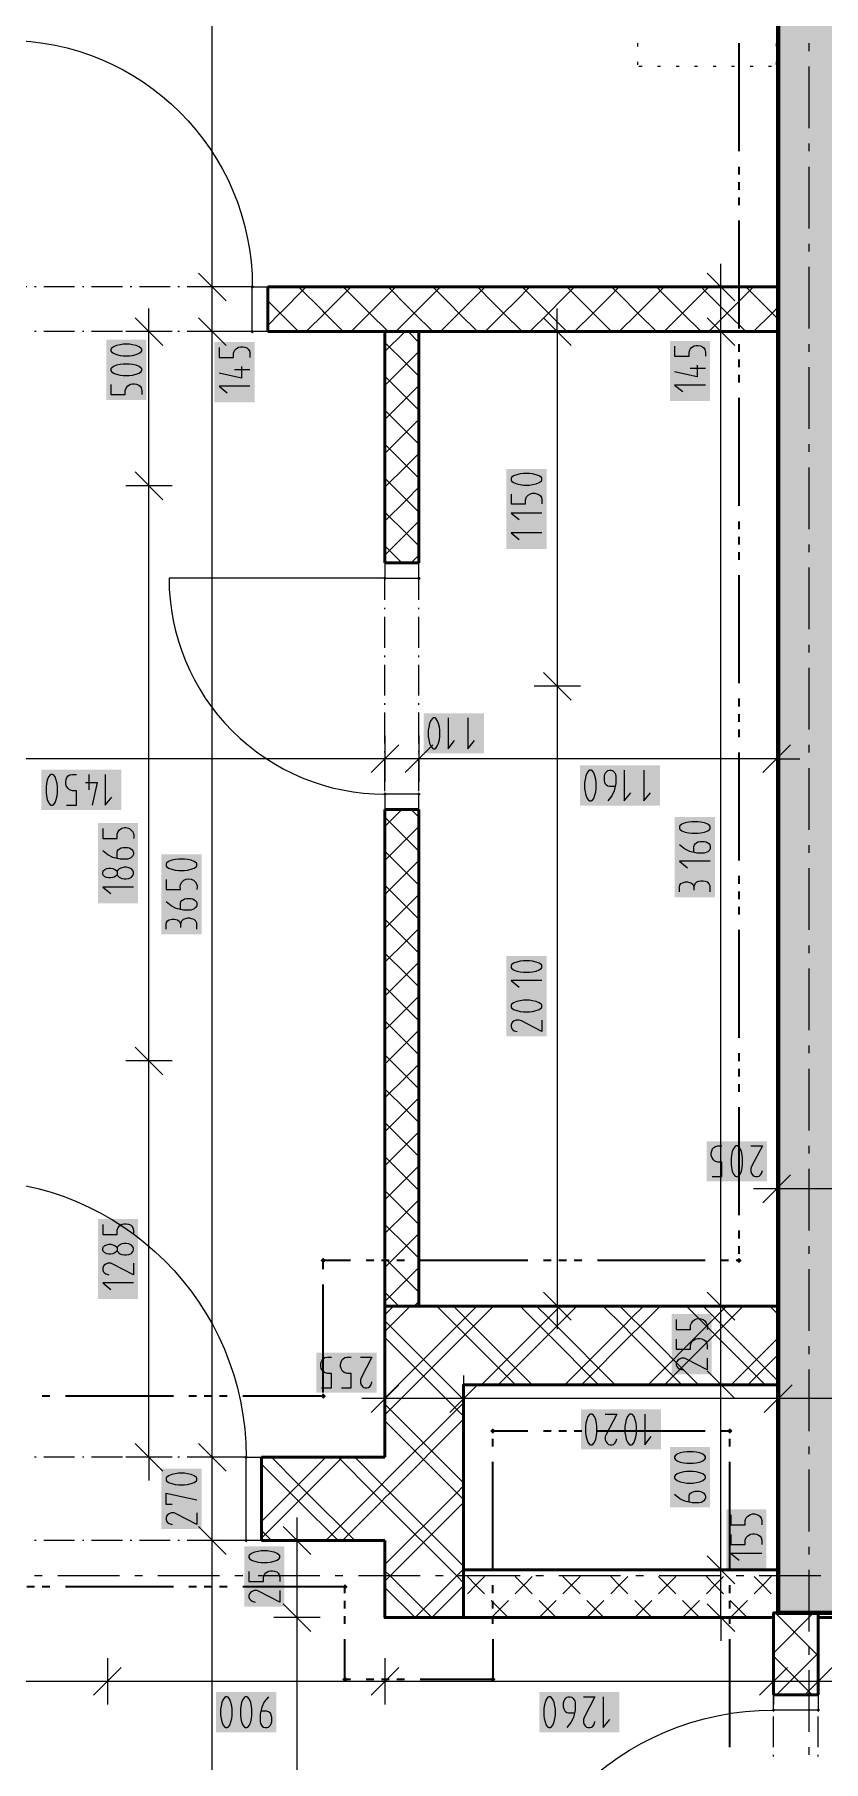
# Model space of a CAD drawing. Header units: millimetres. Extents: x 0 to 594, y 0 to 420.
# Drawn here: x 154.3 to 177.8, y 232 to 283.3 of the extents above; entities that cross this region are included whole.
import ezdxf

# ---------------------------------------------------------------- set-up
doc = ezdxf.new("R2010")
doc.units = ezdxf.units.MM
doc.header["$LTSCALE"] = 8
for name, color, linetype in [('PDF_Dvere', 7, 'Continuous'), ('PDF_Koty delkove', 7, 'Continuous'), ('PDF_Nabytek', 7, 'Continuous'), ('PDF_Osy hlavni', 7, 'Continuous'), ('PDF_Pozarni useky', 7, 'Continuous'), ('PDF_Pricky CP', 7, 'Continuous'), ('PDF_Pricky zdene', 7, 'Continuous'), ('PDF_Steny akusticke', 7, 'Continuous'), ('PDF_Steny obvodove nosne', 7, 'Continuous')]:
    doc.layers.add(name, color=color, linetype=linetype)

msp = doc.modelspace()

# ---------------------------------------------------------------- hatches: boundary and pattern name
at = {"layer": 'PDF_Steny obvodove nosne', "true_color": 0xc0c0c0, "transparency": 33554559}
msp.add_hatch(color=9, dxfattribs=at).paths.add_polyline_path([(176.414, 316.773), (176.414, 236.45), (178.246, 236.45), (178.246, 319), (178.246, 321.269), (176.414, 320.656)])

# ---------------------------------------------------------------- linework, layer by layer
at = {"layer": 'PDF_Dvere', "lineweight": 25}
for points in [[(154.101, 275.833), (153.471, 275.833), (153.471, 283.16, -0.414213), (160.798, 275.833), (160.283, 275.833)], [(164.736, 266.535), (164.736, 267.178), (158.325, 267.178, 0.414214), (164.736, 260.767)], [(152.682, 241.075), (152.372, 241.075), (152.372, 249.318, -0.414213), (160.615, 241.075), (160.283, 241.075)], [(176.276, 225.322), (168.033, 225.322, -0.414213), (176.276, 233.565)]]:
    msp.add_lwpolyline(points, format="xyb", dxfattribs=at)
for points in [[(154.376, 275.833), (154.33, 275.833)], [(155.521, 275.833), (154.605, 275.833)], [(155.796, 275.833), (155.75, 275.833)], [(156.94, 275.833), (156.025, 275.833)], [(157.215, 275.833), (157.169, 275.833)], [(158.36, 275.833), (157.444, 275.833)], [(158.635, 275.833), (158.589, 275.833)], [(159.78, 275.833), (158.864, 275.833)], [(160.054, 275.833), (160.009, 275.833)], [(154.376, 274.505), (154.33, 274.505)], [(155.521, 274.505), (154.605, 274.505)], [(155.796, 274.505), (155.75, 274.505)], [(156.94, 274.505), (156.025, 274.505)], [(157.215, 274.505), (157.169, 274.505)], [(158.36, 274.505), (157.444, 274.505)], [(158.635, 274.505), (158.589, 274.505)], [(159.78, 274.505), (158.864, 274.505)], [(160.054, 274.505), (160.009, 274.505)], [(160.798, 274.505), (160.283, 274.505)], [(165.744, 266.535), (165.744, 267.178)], [(164.736, 266.26), (164.736, 266.306)], [(165.744, 266.26), (165.744, 266.306)], [(164.736, 265.115), (164.736, 266.031)], [(165.744, 265.115), (165.744, 266.031)], [(164.736, 264.84), (164.736, 264.886)], [(165.744, 264.84), (165.744, 264.886)], [(164.736, 263.695), (164.736, 264.611)], [(165.744, 263.695), (165.744, 264.611)], [(164.736, 263.421), (164.736, 263.466)], [(164.736, 262.276), (164.736, 263.192)], [(165.744, 263.421), (165.744, 263.466)], [(165.744, 262.276), (165.744, 263.192)], [(164.736, 262.001), (164.736, 262.047)], [(164.736, 260.856), (164.736, 261.772)], [(165.744, 262.001), (165.744, 262.047)], [(165.744, 260.856), (165.744, 261.772)], [(154.376, 241.075), (154.33, 241.075)], [(155.521, 241.075), (154.605, 241.075)], [(155.796, 241.075), (155.75, 241.075)], [(156.94, 241.075), (156.025, 241.075)], [(157.215, 241.075), (157.169, 241.075)], [(158.36, 241.075), (157.444, 241.075)], [(158.635, 241.075), (158.589, 241.075)], [(159.78, 241.075), (158.864, 241.075)], [(160.054, 241.075), (160.009, 241.075)], [(154.376, 238.603), (154.33, 238.603)], [(155.521, 238.603), (154.605, 238.603)], [(155.796, 238.603), (155.75, 238.603)], [(156.94, 238.603), (156.025, 238.603)], [(157.215, 238.603), (157.169, 238.603)], [(158.36, 238.603), (157.444, 238.603)], [(158.635, 238.603), (158.589, 238.603)], [(159.78, 238.603), (158.864, 238.603)], [(160.054, 238.603), (160.009, 238.603)], [(160.615, 238.603), (160.283, 238.603)], [(176.276, 232.464), (176.276, 233.38)], [(177.604, 232.464), (177.604, 233.38)], [(176.276, 232.189), (176.276, 232.235)], [(177.604, 232.189), (177.604, 232.235)]]:
    msp.add_lwpolyline(points, dxfattribs=at)
for points in [[(161.256, 274.505), (160.798, 274.505), (160.798, 275.833), (161.256, 275.833)], [(165.744, 267.178), (165.744, 267.636), (164.736, 267.636), (164.736, 267.178)], [(165.744, 260.309), (165.744, 260.767), (164.736, 260.767), (164.736, 260.309)], [(161.073, 238.603), (160.615, 238.603), (160.615, 241.075), (161.073, 241.075)], [(177.604, 234.023), (177.604, 233.565), (176.276, 233.565), (176.276, 234.023)]]:
    msp.add_lwpolyline(points, close=True, dxfattribs=at)
at = {"layer": 'PDF_Dvere', "lineweight": 25, "transparency": 33554559}
for points in [[(160.855, 275.833), (160.798, 275.776), (160.798, 275.89), (160.741, 275.833)], [(160.855, 274.505), (160.798, 274.448), (160.798, 274.562), (160.741, 274.505)], [(164.736, 267.121), (164.679, 267.178), (164.794, 267.178), (164.736, 267.235)], [(165.744, 267.121), (165.687, 267.178), (165.801, 267.178), (165.744, 267.235)], [(164.736, 260.71), (164.679, 260.767), (164.794, 260.767), (164.736, 260.824)], [(165.744, 260.71), (165.687, 260.767), (165.801, 260.767), (165.744, 260.824)], [(160.672, 241.075), (160.615, 241.018), (160.615, 241.133), (160.558, 241.075)], [(160.672, 238.603), (160.615, 238.545), (160.615, 238.66), (160.558, 238.603)], [(176.276, 233.508), (176.219, 233.565), (176.334, 233.565), (176.276, 233.622)], [(177.604, 233.508), (177.547, 233.565), (177.662, 233.565), (177.604, 233.622)]]:
    msp.add_solid(points, dxfattribs=at)
at = {"layer": 'PDF_Koty delkove', "lineweight": 18}
for points in [[(159.61, 274.505), (159.61, 275.833), (159.61, 313.476), (159.61, 316.956), (159.61, 331.61)], [(174.714, 275.833), (174.714, 276.52)], [(160.022, 275.421), (159.198, 276.245)], [(175.126, 275.421), (174.302, 276.245)], [(160.297, 275.833), (159.61, 275.833), (158.923, 275.833)], [(175.401, 275.833), (174.714, 275.833), (174.027, 275.833)], [(174.714, 238.514), (174.714, 238.807), (174.714, 241.91), (174.714, 243.228), (174.714, 245.563), (174.714, 253.855), (174.714, 263.547), (174.714, 274.505), (174.714, 275.833)], [(158.14, 274.093), (157.316, 274.917)], [(157.728, 274.505), (157.728, 275.192)], [(160.022, 274.093), (159.198, 274.917)], [(170.268, 274.093), (169.443, 274.917)], [(169.855, 274.505), (169.855, 275.192)], [(175.126, 274.093), (174.302, 274.917)], [(158.415, 274.505), (157.728, 274.505), (157.041, 274.505)], [(157.728, 241.075), (157.728, 252.844), (157.728, 269.926), (157.728, 274.505)], [(160.297, 274.505), (159.61, 274.505), (158.923, 274.505)], [(159.61, 127.278), (159.61, 135.938), (159.61, 141.932), (159.61, 145.32), (159.61, 159.791), (159.61, 169.49), (159.61, 177.742), (159.61, 238.603), (159.61, 241.075), (159.61, 274.505)], [(170.542, 274.505), (169.855, 274.505), (169.169, 274.505)], [(169.855, 274.505), (169.855, 263.972), (169.855, 245.563), (169.855, 244.876)], [(175.401, 274.505), (174.714, 274.505), (174.027, 274.505)], [(156.767, 274.092), (156.675, 274.055), (156.614, 274.007), (156.599, 273.982), (156.599, 273.934), (156.614, 273.909), (156.675, 273.86), (156.767, 273.823), (156.874, 273.799), (156.965, 273.786), (157.148, 273.786), (157.24, 273.799), (157.347, 273.823), (157.438, 273.86), (157.5, 273.909), (157.515, 273.934), (157.515, 273.982), (157.5, 274.007), (157.438, 274.055), (157.347, 274.092), (157.24, 274.116), (157.148, 274.129)], [(157.148, 274.129), (156.965, 274.129), (156.874, 274.116), (156.767, 274.092)], [(159.81, 274.031), (159.81, 273.737), (160.237, 273.737), (160.237, 273.86), (160.268, 273.945), (160.314, 273.994), (160.39, 274.043), (160.45, 274.055), (160.512, 274.055), (160.573, 274.043)], [(160.573, 274.043), (160.633, 274.018), (160.679, 273.982), (160.71, 273.933), (160.726, 273.86), (160.726, 273.737)], [(173.34, 274.069), (173.34, 273.775), (173.767, 273.775), (173.767, 273.898), (173.798, 273.983), (173.844, 274.032), (173.92, 274.081), (173.98, 274.093), (174.042, 274.093), (174.103, 274.081), (174.163, 274.056), (174.209, 274.02), (174.24, 273.971), (174.256, 273.898), (174.256, 273.775)], [(160.481, 273.468), (160.481, 273.125), (159.81, 273.273)], [(160.726, 273.37), (160.268, 273.37)], [(174.011, 273.506), (174.011, 273.163), (173.34, 273.311)], [(174.256, 273.408), (173.798, 273.408)], [(156.599, 272.93), (156.599, 272.637), (157.026, 272.637), (157.026, 272.759), (157.057, 272.844), (157.103, 272.894), (157.179, 272.942), (157.24, 272.955), (157.301, 272.955), (157.362, 272.942), (157.423, 272.918), (157.468, 272.881), (157.5, 272.833), (157.515, 272.759), (157.515, 272.637)], [(160.726, 272.881), (159.81, 272.881), (160.054, 272.686)], [(174.256, 272.919), (173.34, 272.919), (173.584, 272.724)], [(158.14, 269.513), (157.316, 270.338)], [(169.03, 270.291), (168.847, 270.291), (168.756, 270.278), (168.649, 270.254), (168.558, 270.217), (168.496, 270.169), (168.482, 270.144), (168.482, 270.096), (168.496, 270.071)], [(168.496, 270.071), (168.558, 270.022), (168.649, 269.985), (168.756, 269.961), (168.847, 269.948), (169.03, 269.948), (169.122, 269.961), (169.229, 269.985), (169.321, 270.022), (169.382, 270.071), (169.397, 270.096), (169.397, 270.144), (169.382, 270.169), (169.321, 270.217), (169.229, 270.254), (169.122, 270.278), (169.03, 270.291)], [(158.415, 269.926), (157.728, 269.926), (157.041, 269.926)], [(168.482, 269.679), (168.482, 269.386), (168.908, 269.386), (168.908, 269.508), (168.94, 269.594), (168.985, 269.643), (169.061, 269.691), (169.122, 269.704), (169.183, 269.704), (169.245, 269.691), (169.305, 269.667), (169.351, 269.63), (169.382, 269.582), (169.397, 269.508), (169.397, 269.386)], [(169.397, 269.117), (168.482, 269.117), (168.725, 268.921)], [(169.397, 268.529), (168.482, 268.529), (168.725, 268.334)], [(170.268, 263.56), (169.443, 264.384)], [(170.542, 263.972), (169.855, 263.972), (169.169, 263.972)], [(166.023, 262.664), (166.023, 262.481), (166.035, 262.391), (166.06, 262.283), (166.096, 262.192), (166.145, 262.13), (166.17, 262.116), (166.218, 262.116), (166.243, 262.13), (166.292, 262.192), (166.328, 262.283), (166.353, 262.391), (166.366, 262.481), (166.366, 262.664), (166.353, 262.756), (166.328, 262.863), (166.292, 262.955), (166.243, 263.016), (166.218, 263.032), (166.17, 263.032), (166.145, 263.016)], [(166.145, 263.016), (166.096, 262.955), (166.06, 262.863), (166.035, 262.756), (166.023, 262.664)], [(166.61, 263.032), (166.61, 262.116), (166.805, 262.359)], [(167.197, 263.032), (167.197, 262.116), (167.392, 262.359)], [(165.148, 262.233), (164.324, 261.409)], [(164.736, 262.508), (164.736, 261.821), (164.736, 261.134)], [(166.156, 262.233), (165.332, 261.409)], [(165.744, 262.508), (165.744, 261.821), (165.744, 261.134)], [(176.78, 262.233), (175.956, 261.409)], [(176.368, 262.508), (176.368, 261.821), (176.368, 261.134)], [(176.368, 261.821), (172.812, 261.821), (172.238, 261.821), (169.433, 261.821), (165.744, 261.821), (164.736, 261.821), (151.456, 261.821), (150.449, 261.821), (144.266, 261.821), (128.697, 261.821), (127.323, 261.821)], [(176.368, 261.821), (177.055, 261.821)], [(155.282, 260.44), (155.575, 260.44), (155.575, 260.867), (155.453, 260.867), (155.368, 260.898), (155.319, 260.943), (155.27, 261.019), (155.258, 261.08), (155.258, 261.141), (155.27, 261.203), (155.294, 261.263), (155.331, 261.309), (155.379, 261.34), (155.453, 261.356), (155.575, 261.356)], [(155.845, 261.111), (156.187, 261.111), (156.04, 260.44)], [(155.942, 261.356), (155.942, 260.898)], [(156.432, 261.356), (156.432, 260.44), (156.627, 260.683)], [(171.572, 260.992), (171.401, 260.992), (171.352, 261.008), (171.315, 261.038), (171.291, 261.069), (171.267, 261.114), (171.255, 261.176), (171.255, 261.297), (171.267, 261.359), (171.291, 261.405), (171.315, 261.435), (171.352, 261.466), (171.401, 261.481), (171.45, 261.481), (171.499, 261.466), (171.536, 261.435), (171.56, 261.405), (171.585, 261.359), (171.597, 261.297), (171.597, 261.084), (171.548, 260.871)], [(171.842, 261.481), (171.842, 260.566), (172.037, 260.809)], [(172.429, 261.481), (172.429, 260.566), (172.624, 260.809)], [(171.548, 260.871), (171.475, 260.718), (171.352, 260.566)], [(156.781, 258.866), (156.781, 259.037), (156.796, 259.086), (156.826, 259.123), (156.858, 259.147), (156.902, 259.171), (156.964, 259.183), (157.086, 259.183), (157.147, 259.171), (157.193, 259.147), (157.223, 259.123), (157.254, 259.086), (157.27, 259.037), (157.27, 258.988), (157.254, 258.939), (157.223, 258.902), (157.193, 258.878), (157.147, 258.853), (157.086, 258.841), (156.872, 258.841), (156.659, 258.89), (156.506, 258.963), (156.354, 259.086)], [(174.275, 259.031), (174.214, 259.019), (174.001, 259.019), (173.787, 259.068), (173.634, 259.141), (173.482, 259.264)], [(173.909, 259.044), (173.909, 259.215), (173.925, 259.264), (173.955, 259.3), (173.986, 259.325), (174.031, 259.349), (174.092, 259.361), (174.214, 259.361), (174.275, 259.349), (174.321, 259.325), (174.351, 259.3), (174.382, 259.264), (174.398, 259.215), (174.398, 259.166), (174.382, 259.117), (174.351, 259.08), (174.321, 259.056), (174.275, 259.031)], [(156.781, 258.376), (156.765, 258.352), (156.719, 258.315), (156.659, 258.291), (156.597, 258.279), (156.536, 258.279), (156.476, 258.291), (156.414, 258.315), (156.369, 258.364), (156.354, 258.401), (156.354, 258.45), (156.369, 258.486), (156.414, 258.535), (156.476, 258.56), (156.536, 258.572), (156.597, 258.572), (156.659, 258.56), (156.719, 258.535), (156.765, 258.499), (156.781, 258.475)], [(157.055, 258.596), (156.994, 258.596), (156.918, 258.584), (156.842, 258.548), (156.796, 258.499), (156.781, 258.475), (156.781, 258.376), (156.796, 258.352), (156.842, 258.303), (156.918, 258.266), (156.994, 258.254), (157.055, 258.254), (157.131, 258.266), (157.208, 258.303), (157.254, 258.352), (157.27, 258.401), (157.27, 258.45), (157.254, 258.499), (157.208, 258.548), (157.131, 258.584), (157.055, 258.596)], [(174.398, 258.774), (173.482, 258.774), (173.726, 258.579)], [(157.27, 258.009), (156.354, 258.009), (156.597, 257.814)], [(173.482, 257.869), (173.482, 258.016), (173.497, 258.065), (173.528, 258.114), (173.574, 258.139), (173.664, 258.163), (173.726, 258.163), (173.817, 258.139), (173.879, 258.09), (173.909, 258.016), (173.909, 257.919)], [(174.398, 257.869), (174.398, 258.04), (174.367, 258.101), (174.321, 258.15), (174.245, 258.175), (174.184, 258.187), (174.122, 258.187), (174.046, 258.175), (173.986, 258.15), (173.94, 258.101), (173.909, 258.016)], [(158.663, 257.35), (158.663, 257.521), (158.679, 257.57), (158.709, 257.607), (158.74, 257.631), (158.785, 257.656), (158.846, 257.668), (158.968, 257.668), (159.029, 257.656), (159.075, 257.631), (159.105, 257.607), (159.136, 257.57), (159.152, 257.521), (159.152, 257.473), (159.136, 257.424), (159.105, 257.387), (159.075, 257.363), (159.029, 257.338), (158.968, 257.325), (158.755, 257.325), (158.541, 257.375), (158.388, 257.448), (158.236, 257.57)], [(158.236, 256.763), (158.236, 256.91), (158.251, 256.959), (158.282, 257.008), (158.328, 257.033), (158.418, 257.057), (158.48, 257.057), (158.571, 257.033), (158.633, 256.983), (158.663, 256.91), (158.663, 256.812)], [(159.152, 256.763), (159.152, 256.934), (159.121, 256.995), (159.075, 257.044), (158.999, 257.069), (158.938, 257.081), (158.876, 257.081), (158.8, 257.069), (158.74, 257.044), (158.694, 256.995), (158.663, 256.91)], [(169.397, 255.233), (168.482, 255.233), (168.725, 255.038)], [(169.397, 254.059), (169.397, 253.716), (168.787, 254.034), (168.725, 254.059), (168.634, 254.059), (168.573, 254.034), (168.527, 253.998), (168.496, 253.961), (168.482, 253.912), (168.482, 253.863), (168.496, 253.814), (168.527, 253.778), (168.573, 253.741), (168.664, 253.716)], [(158.415, 252.844), (157.728, 252.844), (157.041, 252.844)], [(158.14, 252.432), (157.316, 253.257)], [(174.453, 249.408), (174.746, 249.408), (174.746, 249.835), (174.624, 249.835), (174.538, 249.866), (174.489, 249.911), (174.441, 249.988), (174.428, 250.048), (174.428, 250.109), (174.441, 250.171), (174.465, 250.231), (174.502, 250.277), (174.55, 250.308), (174.624, 250.324), (174.746, 250.324)], [(175.162, 249.408), (175.211, 249.408), (175.236, 249.422), (175.284, 249.484), (175.321, 249.575), (175.346, 249.683), (175.358, 249.773), (175.358, 249.956), (175.346, 250.048), (175.321, 250.155), (175.284, 250.247), (175.236, 250.308), (175.211, 250.324), (175.162, 250.324), (175.137, 250.308), (175.089, 250.247), (175.052, 250.155), (175.028, 250.048), (175.015, 249.956)], [(175.603, 250.324), (175.945, 250.324), (175.627, 249.713), (175.603, 249.651), (175.603, 249.56), (175.627, 249.499), (175.663, 249.454), (175.7, 249.422), (175.749, 249.408), (175.798, 249.408), (175.847, 249.422), (175.884, 249.454), (175.92, 249.499), (175.945, 249.59)], [(175.015, 249.956), (175.015, 249.773), (175.028, 249.683), (175.052, 249.575), (175.089, 249.484), (175.137, 249.422), (175.162, 249.408)], [(176.78, 249.459), (175.956, 248.635)], [(176.368, 249.734), (176.368, 249.047), (176.368, 248.36)], [(176.368, 249.047), (175.681, 249.047)], [(210.576, 249.047), (209.569, 249.047), (204.276, 249.047), (199.448, 249.047), (179.757, 249.047), (178.246, 249.047), (176.368, 249.047)], [(156.354, 247.988), (156.354, 247.694), (156.781, 247.694), (156.781, 247.817), (156.812, 247.902), (156.858, 247.951), (156.934, 248), (156.994, 248.012), (157.055, 248.012), (157.117, 248), (157.177, 247.975), (157.223, 247.939), (157.254, 247.89), (157.27, 247.817), (157.27, 247.694)], [(156.765, 247.181), (156.719, 247.144), (156.659, 247.12), (156.597, 247.107), (156.536, 247.107), (156.476, 247.12), (156.414, 247.144), (156.369, 247.193), (156.354, 247.23), (156.354, 247.278), (156.369, 247.315), (156.414, 247.364), (156.476, 247.388), (156.536, 247.401), (156.597, 247.401), (156.659, 247.388), (156.719, 247.364), (156.765, 247.327), (156.781, 247.303)], [(156.781, 247.205), (156.765, 247.181)], [(157.27, 246.838), (157.27, 246.495), (156.659, 246.814), (156.597, 246.838), (156.506, 246.838), (156.445, 246.814), (156.4, 246.777), (156.369, 246.74), (156.354, 246.691), (156.354, 246.643), (156.369, 246.593), (156.4, 246.557), (156.445, 246.52), (156.536, 246.495)], [(157.27, 246.251), (156.354, 246.251), (156.597, 246.056)], [(170.268, 245.151), (169.443, 245.975)], [(175.126, 245.151), (174.302, 245.975)], [(170.542, 245.563), (169.855, 245.563), (169.169, 245.563)], [(175.401, 245.563), (174.714, 245.563), (174.027, 245.563)], [(173.387, 244.579), (173.387, 244.286), (173.814, 244.286), (173.814, 244.408), (173.845, 244.493), (173.891, 244.543), (173.967, 244.591), (174.027, 244.604), (174.089, 244.604), (174.15, 244.591), (174.21, 244.567), (174.256, 244.53), (174.287, 244.482), (174.303, 244.408), (174.303, 244.286)], [(162.856, 243.132), (163.15, 243.132), (163.15, 243.559), (163.027, 243.559), (162.942, 243.59), (162.893, 243.636), (162.844, 243.712), (162.832, 243.773), (162.832, 243.834), (162.844, 243.895), (162.869, 243.956), (162.905, 244.001), (162.954, 244.033), (163.027, 244.048), (163.15, 244.048)], [(163.419, 243.773), (163.419, 243.834), (163.432, 243.895), (163.456, 243.956), (163.492, 244.001), (163.541, 244.033), (163.614, 244.048), (163.737, 244.048)], [(163.443, 243.132), (163.737, 243.132), (163.737, 243.559), (163.614, 243.559), (163.529, 243.59), (163.48, 243.636), (163.432, 243.712), (163.419, 243.773)], [(164.006, 244.048), (164.349, 244.048), (164.03, 243.437), (164.006, 243.376), (164.006, 243.284), (164.03, 243.224), (164.067, 243.178), (164.104, 243.147), (164.153, 243.132), (164.201, 243.132), (164.251, 243.147), (164.287, 243.178), (164.324, 243.224), (164.349, 243.315)], [(174.303, 244.016), (174.303, 243.674), (173.692, 243.992), (173.631, 244.016), (173.539, 244.016), (173.479, 243.992), (173.433, 243.955), (173.402, 243.919), (173.387, 243.87), (173.387, 243.821), (173.402, 243.772), (173.433, 243.735), (173.479, 243.699), (173.569, 243.674)], [(175.126, 242.816), (174.302, 243.64)], [(165.148, 243.229), (164.324, 242.405)], [(164.736, 243.504), (164.736, 242.817), (164.736, 242.13)], [(167.484, 243.229), (166.66, 242.405)], [(167.072, 243.504), (167.072, 242.817), (167.072, 242.13)], [(175.401, 243.228), (174.714, 243.228), (174.027, 243.228)], [(176.826, 243.229), (176.002, 242.405)], [(176.414, 243.504), (176.414, 242.817), (176.414, 242.13)], [(164.736, 242.817), (164.049, 242.817)], [(209.569, 242.817), (206.008, 242.817), (202.303, 242.817), (201.234, 242.817), (199.958, 242.817), (196.414, 242.817), (185.664, 242.817), (184.245, 242.817), (178.246, 242.817), (176.414, 242.817), (167.072, 242.817), (164.736, 242.817)], [(171.278, 242.359), (171.62, 242.359), (171.302, 241.748), (171.278, 241.687), (171.278, 241.596), (171.302, 241.535), (171.339, 241.489), (171.375, 241.458), (171.425, 241.443), (171.473, 241.443), (171.522, 241.458), (171.559, 241.489), (171.596, 241.535), (171.62, 241.626)], [(172.452, 242.359), (172.452, 241.443), (172.647, 241.687)], [(158.415, 241.075), (157.728, 241.075), (157.041, 241.075)], [(158.14, 240.663), (157.316, 241.488)], [(157.728, 241.075), (157.728, 240.388)], [(160.297, 241.075), (159.61, 241.075), (158.923, 241.075)], [(160.022, 240.663), (159.198, 241.488)], [(173.416, 241.165), (173.355, 241.117), (173.34, 241.092), (173.34, 241.043), (173.355, 241.018), (173.416, 240.97), (173.508, 240.933), (173.615, 240.908), (173.705, 240.896), (173.889, 240.896), (173.98, 240.908), (174.087, 240.933), (174.179, 240.97), (174.24, 241.018), (174.256, 241.043), (174.256, 241.092), (174.24, 241.117), (174.179, 241.165), (174.087, 241.202), (173.98, 241.226), (173.889, 241.239)], [(173.889, 241.239), (173.705, 241.239), (173.615, 241.226), (173.508, 241.202), (173.416, 241.165)], [(158.785, 240.598), (158.602, 240.598), (158.511, 240.585), (158.404, 240.561), (158.312, 240.524), (158.251, 240.476), (158.236, 240.451), (158.236, 240.402), (158.251, 240.377), (158.312, 240.329), (158.404, 240.292), (158.511, 240.267), (158.602, 240.255), (158.785, 240.255), (158.876, 240.267), (158.983, 240.292), (159.075, 240.329), (159.136, 240.377), (159.152, 240.402)], [(159.152, 240.402), (159.152, 240.451), (159.136, 240.476), (159.075, 240.524), (158.983, 240.561), (158.876, 240.585), (158.785, 240.598)], [(173.767, 239.747), (173.767, 239.918), (173.782, 239.967), (173.813, 240.004), (173.844, 240.028), (173.889, 240.052), (173.95, 240.064), (174.072, 240.064), (174.133, 240.052), (174.179, 240.028), (174.209, 240.004), (174.24, 239.967), (174.256, 239.918), (174.256, 239.869), (174.24, 239.82), (174.209, 239.783), (174.179, 239.759), (174.133, 239.734), (174.072, 239.722), (173.858, 239.722), (173.645, 239.771), (173.492, 239.844), (173.34, 239.967)], [(158.418, 239.668), (158.236, 239.668), (158.236, 240.01), (159.152, 239.815)], [(159.152, 239.423), (159.152, 239.081), (158.541, 239.399), (158.48, 239.423), (158.388, 239.423), (158.328, 239.399), (158.282, 239.362), (158.251, 239.326), (158.236, 239.277), (158.236, 239.228), (158.251, 239.179), (158.282, 239.142), (158.328, 239.106), (158.418, 239.081)], [(160.022, 238.19), (159.198, 239.015)], [(162.538, 238.19), (161.713, 239.015)], [(162.125, 238.603), (162.125, 239.289)], [(175.009, 239.366), (175.009, 239.072), (175.435, 239.072), (175.435, 239.195), (175.467, 239.28), (175.512, 239.329), (175.588, 239.378), (175.649, 239.39), (175.71, 239.39), (175.772, 239.378), (175.832, 239.353), (175.878, 239.317), (175.909, 239.268), (175.925, 239.195), (175.925, 239.072)], [(160.297, 238.603), (159.61, 238.603), (158.923, 238.603)], [(162.812, 238.603), (162.125, 238.603), (161.438, 238.603)], [(162.125, 159.791), (162.125, 180.307), (162.125, 197.296), (162.125, 200.96), (162.125, 222.575), (162.125, 236.313), (162.125, 238.603)], [(174.714, 236.313), (174.714, 237.732), (174.714, 238.514)], [(175.009, 238.779), (175.009, 238.485), (175.435, 238.485), (175.435, 238.608), (175.467, 238.693), (175.512, 238.742), (175.588, 238.79), (175.649, 238.803), (175.71, 238.803), (175.772, 238.79), (175.832, 238.766), (175.878, 238.73), (175.909, 238.681), (175.925, 238.608), (175.925, 238.485)], [(175.126, 237.32), (174.302, 238.145)], [(175.925, 238.216), (175.009, 238.216), (175.252, 238.021)], [(160.698, 237.681), (160.698, 237.387), (161.125, 237.387), (161.125, 237.51), (161.156, 237.595), (161.202, 237.644), (161.278, 237.692), (161.338, 237.705), (161.4, 237.705), (161.461, 237.692), (161.522, 237.668), (161.567, 237.631), (161.599, 237.583), (161.614, 237.51), (161.614, 237.387)], [(175.401, 237.732), (174.714, 237.732), (174.027, 237.732)], [(161.614, 237.118), (161.614, 236.775), (161.003, 237.093), (160.942, 237.118), (160.85, 237.118), (160.79, 237.093), (160.744, 237.057), (160.713, 237.02), (160.698, 236.971), (160.698, 236.922), (160.713, 236.873), (160.744, 236.837)], [(160.744, 236.837), (160.79, 236.8), (160.881, 236.775)], [(162.538, 235.901), (161.713, 236.725)], [(175.126, 235.901), (174.302, 236.725)], [(162.812, 236.313), (162.125, 236.313), (161.438, 236.313)], [(175.401, 236.313), (174.714, 236.313), (174.027, 236.313)], [(174.714, 236.313), (174.714, 235.626)], [(156.493, 235.107), (156.493, 234.42), (156.493, 233.733)], [(164.736, 235.107), (164.736, 234.42), (164.736, 233.733)], [(176.276, 235.107), (176.276, 234.42), (176.276, 233.733)], [(177.604, 235.107), (177.604, 234.42), (177.604, 233.733)], [(276.428, 234.42), (225.78, 234.42), (218.727, 234.42), (212.041, 234.42), (177.604, 234.42), (176.276, 234.42), (164.736, 234.42), (156.493, 234.42), (151.365, 234.42)], [(156.906, 234.832), (156.081, 234.008)], [(165.148, 234.832), (164.324, 234.008)], [(176.689, 234.832), (175.864, 234.008)], [(178.017, 234.832), (177.192, 234.008)], [(161.275, 233.962), (161.152, 233.809), (161.079, 233.656), (161.031, 233.443), (161.031, 233.228), (161.043, 233.168), (161.067, 233.122), (161.091, 233.092), (161.128, 233.061), (161.177, 233.046), (161.226, 233.046), (161.275, 233.061), (161.312, 233.092), (161.336, 233.122), (161.361, 233.168), (161.373, 233.228), (161.373, 233.351), (161.361, 233.412), (161.336, 233.473), (161.275, 233.519)], [(170.359, 233.473), (170.188, 233.473), (170.139, 233.489), (170.102, 233.519), (170.078, 233.55), (170.054, 233.595), (170.041, 233.656), (170.041, 233.778), (170.054, 233.839), (170.078, 233.885), (170.102, 233.915), (170.139, 233.946), (170.188, 233.962), (170.237, 233.962), (170.286, 233.946), (170.322, 233.915)], [(170.322, 233.915), (170.347, 233.885), (170.372, 233.839), (170.384, 233.778), (170.384, 233.565), (170.335, 233.351), (170.261, 233.198), (170.139, 233.046)], [(170.628, 233.962), (170.971, 233.962), (170.653, 233.351), (170.628, 233.29), (170.628, 233.198), (170.653, 233.138), (170.689, 233.092), (170.726, 233.061), (170.775, 233.046), (170.824, 233.046), (170.873, 233.061), (170.91, 233.092), (170.946, 233.138), (170.971, 233.228)], [(171.216, 233.962), (171.216, 233.046), (171.411, 233.29)], [(161.275, 233.519), (161.226, 233.534), (161.055, 233.534)]]:
    msp.add_lwpolyline(points, dxfattribs=at)
for points in [[(157.148, 273.542), (156.965, 273.542), (156.874, 273.529), (156.767, 273.505), (156.675, 273.468), (156.614, 273.42), (156.599, 273.395), (156.599, 273.346), (156.614, 273.322), (156.675, 273.273), (156.767, 273.236), (156.874, 273.211), (156.965, 273.199), (157.148, 273.199), (157.24, 273.211), (157.347, 273.236), (157.438, 273.273), (157.5, 273.322), (157.515, 273.346), (157.515, 273.395), (157.5, 273.42), (157.438, 273.468), (157.347, 273.505), (157.24, 273.529)], [(154.671, 260.988), (154.671, 260.805), (154.683, 260.714), (154.707, 260.607), (154.744, 260.516), (154.792, 260.454), (154.817, 260.44), (154.866, 260.44), (154.891, 260.454), (154.939, 260.516), (154.976, 260.607), (155.001, 260.714), (155.013, 260.805), (155.013, 260.988), (155.001, 261.08), (154.976, 261.187), (154.939, 261.279), (154.891, 261.34), (154.866, 261.356), (154.817, 261.356), (154.792, 261.34), (154.744, 261.279), (154.707, 261.187), (154.683, 261.08)], [(170.667, 261.114), (170.667, 260.931), (170.68, 260.84), (170.704, 260.733), (170.741, 260.642), (170.789, 260.58), (170.814, 260.566), (170.863, 260.566), (170.888, 260.58), (170.936, 260.642), (170.973, 260.733), (170.998, 260.84), (171.01, 260.931), (171.01, 261.114), (170.998, 261.206), (170.973, 261.313), (170.936, 261.405), (170.888, 261.466), (170.863, 261.481), (170.814, 261.481), (170.789, 261.466), (170.741, 261.405), (170.704, 261.313), (170.68, 261.206)], [(174.031, 259.948), (173.848, 259.948), (173.757, 259.936), (173.65, 259.912), (173.558, 259.875), (173.497, 259.827), (173.482, 259.802), (173.482, 259.753), (173.497, 259.728), (173.558, 259.68), (173.65, 259.643), (173.757, 259.618), (173.848, 259.606), (174.031, 259.606), (174.122, 259.618), (174.23, 259.643), (174.321, 259.68), (174.382, 259.728), (174.398, 259.753), (174.398, 259.802), (174.382, 259.827), (174.321, 259.875), (174.23, 259.912), (174.122, 259.936)], [(158.785, 258.842), (158.602, 258.842), (158.511, 258.83), (158.404, 258.806), (158.312, 258.769), (158.251, 258.72), (158.236, 258.696), (158.236, 258.647), (158.251, 258.622), (158.312, 258.574), (158.404, 258.537), (158.511, 258.512), (158.602, 258.5), (158.785, 258.5), (158.876, 258.512), (158.983, 258.537), (159.075, 258.574), (159.136, 258.622), (159.152, 258.647), (159.152, 258.696), (159.136, 258.72), (159.075, 258.769), (158.983, 258.806), (158.876, 258.83)], [(169.03, 255.82), (168.847, 255.82), (168.756, 255.807), (168.649, 255.783), (168.558, 255.747), (168.496, 255.698), (168.482, 255.673), (168.482, 255.625), (168.496, 255.6), (168.558, 255.551), (168.649, 255.515), (168.756, 255.49), (168.847, 255.477), (169.03, 255.477), (169.122, 255.49), (169.229, 255.515), (169.321, 255.551), (169.382, 255.6), (169.397, 255.625), (169.397, 255.673), (169.382, 255.698), (169.321, 255.747), (169.229, 255.783), (169.122, 255.807)], [(169.03, 254.646), (168.847, 254.646), (168.756, 254.633), (168.649, 254.609), (168.558, 254.572), (168.496, 254.524), (168.482, 254.499), (168.482, 254.45), (168.496, 254.426), (168.558, 254.377), (168.649, 254.34), (168.756, 254.315), (168.847, 254.303), (169.03, 254.303), (169.122, 254.315), (169.229, 254.34), (169.321, 254.377), (169.382, 254.426), (169.397, 254.45), (169.397, 254.499), (169.382, 254.524), (169.321, 254.572), (169.229, 254.609), (169.122, 254.633)], [(157.055, 247.425), (156.994, 247.425), (156.918, 247.412), (156.842, 247.377), (156.796, 247.327), (156.781, 247.303), (156.781, 247.205), (156.796, 247.181), (156.842, 247.131), (156.918, 247.095), (156.994, 247.082), (157.055, 247.082), (157.131, 247.095), (157.208, 247.131), (157.254, 247.181), (157.27, 247.23), (157.27, 247.278), (157.254, 247.327), (157.208, 247.377), (157.131, 247.412)], [(170.691, 241.992), (170.691, 241.809), (170.703, 241.718), (170.727, 241.611), (170.764, 241.52), (170.812, 241.458), (170.837, 241.443), (170.886, 241.443), (170.911, 241.458), (170.959, 241.52), (170.996, 241.611), (171.021, 241.718), (171.033, 241.809), (171.033, 241.992), (171.021, 242.084), (170.996, 242.191), (170.959, 242.282), (170.911, 242.344), (170.886, 242.359), (170.837, 242.359), (170.812, 242.344), (170.764, 242.282), (170.727, 242.191), (170.703, 242.084)], [(171.865, 241.992), (171.865, 241.809), (171.877, 241.718), (171.902, 241.611), (171.938, 241.52), (171.987, 241.458), (172.012, 241.443), (172.06, 241.443), (172.085, 241.458), (172.133, 241.52), (172.17, 241.611), (172.195, 241.718), (172.208, 241.809), (172.208, 241.992), (172.195, 242.084), (172.17, 242.191), (172.133, 242.282), (172.085, 242.344), (172.06, 242.359), (172.012, 242.359), (171.987, 242.344), (171.938, 242.282), (171.902, 242.191), (171.877, 242.084)], [(173.889, 240.652), (173.705, 240.652), (173.615, 240.639), (173.508, 240.615), (173.416, 240.578), (173.355, 240.53), (173.34, 240.505), (173.34, 240.456), (173.355, 240.431), (173.416, 240.383), (173.508, 240.346), (173.615, 240.321), (173.705, 240.309), (173.889, 240.309), (173.98, 240.321), (174.087, 240.346), (174.179, 240.383), (174.24, 240.431), (174.256, 240.456), (174.256, 240.505), (174.24, 240.53), (174.179, 240.578), (174.087, 240.615), (173.98, 240.639)], [(161.247, 238.292), (161.064, 238.292), (160.973, 238.279), (160.866, 238.255), (160.774, 238.218), (160.713, 238.17), (160.698, 238.145), (160.698, 238.097), (160.713, 238.072), (160.774, 238.023), (160.866, 237.987), (160.973, 237.962), (161.064, 237.949), (161.247, 237.949), (161.338, 237.962), (161.446, 237.987), (161.537, 238.023), (161.599, 238.072), (161.614, 238.097), (161.614, 238.145), (161.599, 238.17), (161.537, 238.218), (161.446, 238.255), (161.338, 238.279)], [(159.856, 233.595), (159.856, 233.412), (159.869, 233.321), (159.893, 233.214), (159.93, 233.122), (159.978, 233.061), (160.003, 233.046), (160.051, 233.046), (160.076, 233.061), (160.125, 233.122), (160.162, 233.214), (160.187, 233.321), (160.199, 233.412), (160.199, 233.595), (160.187, 233.686), (160.162, 233.794), (160.125, 233.885), (160.076, 233.946), (160.051, 233.962), (160.003, 233.962), (159.978, 233.946), (159.93, 233.885), (159.893, 233.794), (159.869, 233.686)], [(160.443, 233.595), (160.443, 233.412), (160.456, 233.321), (160.48, 233.214), (160.517, 233.122), (160.565, 233.061), (160.59, 233.046), (160.639, 233.046), (160.664, 233.061), (160.712, 233.122), (160.749, 233.214), (160.774, 233.321), (160.786, 233.412), (160.786, 233.595), (160.774, 233.686), (160.749, 233.794), (160.712, 233.885), (160.664, 233.946), (160.639, 233.962), (160.59, 233.962), (160.565, 233.946), (160.517, 233.885), (160.48, 233.794), (160.456, 233.686)], [(169.454, 233.595), (169.454, 233.412), (169.467, 233.321), (169.491, 233.214), (169.528, 233.122), (169.576, 233.061), (169.601, 233.046), (169.649, 233.046), (169.674, 233.061), (169.723, 233.122), (169.76, 233.214), (169.784, 233.321), (169.797, 233.412), (169.797, 233.595), (169.784, 233.686), (169.76, 233.794), (169.723, 233.885), (169.674, 233.946), (169.649, 233.962), (169.601, 233.962), (169.576, 233.946), (169.528, 233.885), (169.491, 233.794), (169.467, 233.686)]]:
    msp.add_lwpolyline(points, close=True, dxfattribs=at)
for points in [[(156.354, 259.746), (156.354, 259.453), (156.781, 259.453), (156.781, 259.575), (156.812, 259.66), (156.858, 259.71, -0.753181), (157.27, 259.453)], [(158.236, 258.231), (158.236, 257.937), (158.663, 257.937, -1.30691), (159.152, 257.937)], [(173.387, 245.166), (173.387, 244.873), (173.814, 244.873), (173.814, 244.995, -1.034083), (174.303, 244.873)]]:
    msp.add_lwpolyline(points, format="xyb", dxfattribs=at)
at = {"layer": 'PDF_Koty delkove', "color": 7, "lineweight": 18, "true_color": 0xffffff, "transparency": 33554559}
for points in [[(157.653, 272.474), (157.653, 274.266), (156.462, 272.474), (156.462, 274.266)], [(160.863, 272.401), (160.863, 274.192), (159.673, 272.401), (159.673, 274.192)], [(174.393, 272.439), (174.393, 274.23), (173.203, 272.439), (173.203, 274.23)], [(169.535, 268.049), (169.535, 270.428), (168.344, 268.049), (168.344, 270.428)], [(167.677, 263.169), (165.886, 263.169), (167.677, 261.978), (165.886, 261.978)], [(172.909, 261.619), (170.53, 261.619), (172.909, 260.428), (170.53, 260.428)], [(156.912, 261.493), (154.533, 261.493), (156.912, 260.302), (154.533, 260.302)], [(174.535, 257.707), (174.535, 260.086), (173.345, 257.707), (173.345, 260.086)], [(157.407, 257.529), (157.407, 259.908), (156.216, 257.529), (156.216, 259.908)], [(159.289, 256.601), (159.289, 258.979), (158.099, 256.601), (158.099, 258.979)], [(169.535, 253.578), (169.535, 255.957), (168.344, 253.578), (168.344, 255.957)], [(176.083, 250.461), (174.291, 250.461), (176.083, 249.27), (174.291, 249.27)], [(157.407, 245.771), (157.407, 248.149), (156.216, 245.771), (156.216, 248.149)], [(174.44, 243.536), (174.44, 245.328), (173.25, 243.536), (173.25, 245.328)], [(164.486, 244.186), (162.695, 244.186), (164.486, 242.995), (162.695, 242.995)], [(172.932, 242.497), (170.554, 242.497), (172.932, 241.306), (170.554, 241.306)], [(174.393, 239.584), (174.393, 241.376), (173.203, 239.584), (173.203, 241.376)], [(159.289, 238.943), (159.289, 240.735), (158.099, 238.943), (158.099, 240.735)], [(176.062, 237.736), (176.062, 239.527), (174.871, 237.736), (174.871, 239.527)], [(161.752, 236.638), (161.752, 238.429), (160.561, 236.638), (160.561, 238.429)], [(161.511, 234.099), (159.719, 234.099), (161.511, 232.909), (159.719, 232.909)], [(171.696, 234.099), (169.317, 234.099), (171.696, 232.909), (169.317, 232.909)]]:
    msp.add_solid(points, dxfattribs=at)
at = {"layer": 'PDF_Nabytek', "lineweight": 13}
for points in [[(172.247, 282.975), (172.247, 283.066)], [(176.368, 282.975), (176.368, 283.066)], [(172.247, 282.425), (172.247, 282.517)], [(172.247, 282.381), (172.247, 282.381)], [(172.247, 282.381), (172.247, 282.381)], [(172.373, 282.381), (172.281, 282.381)], [(172.922, 282.381), (172.831, 282.381)], [(173.472, 282.381), (173.38, 282.381)], [(174.022, 282.381), (173.93, 282.381)], [(174.571, 282.381), (174.479, 282.381)], [(175.121, 282.381), (175.029, 282.381)], [(175.67, 282.381), (175.579, 282.381)], [(176.22, 282.381), (176.128, 282.381)], [(176.368, 282.425), (176.368, 282.517)], [(176.368, 282.381), (176.368, 282.381)], [(176.368, 282.381), (176.368, 282.381)]]:
    msp.add_lwpolyline(points, dxfattribs=at)
at = {"layer": 'PDF_Osy hlavni', "lineweight": 18}
for points in [[(177.33, 282.837), (177.33, 283.066)], [(177.33, 280.548), (177.33, 282.379)], [(177.33, 279.861), (177.33, 280.09)], [(177.33, 277.571), (177.33, 279.403)], [(177.33, 276.884), (177.33, 277.113)], [(177.33, 274.594), (177.33, 276.426)], [(177.33, 273.907), (177.33, 274.136)], [(177.33, 271.618), (177.33, 273.45)], [(177.33, 270.931), (177.33, 271.16)], [(177.33, 268.641), (177.33, 270.473)], [(177.33, 267.954), (177.33, 268.183)], [(177.33, 265.665), (177.33, 267.496)], [(177.33, 264.978), (177.33, 265.207)], [(177.33, 262.688), (177.33, 264.52)], [(177.33, 262.001), (177.33, 262.23)], [(177.33, 259.711), (177.33, 261.543)], [(177.33, 259.024), (177.33, 259.253)], [(177.33, 256.735), (177.33, 258.567)], [(177.33, 256.048), (177.33, 256.277)], [(177.33, 253.758), (177.33, 255.59)], [(177.33, 253.071), (177.33, 253.3)], [(177.33, 250.782), (177.33, 252.613)], [(177.33, 250.095), (177.33, 250.324)], [(177.33, 247.805), (177.33, 249.637)], [(177.33, 247.118), (177.33, 247.347)], [(177.33, 244.828), (177.33, 246.66)], [(177.33, 244.141), (177.33, 244.37)], [(177.33, 241.852), (177.33, 243.683)], [(177.33, 241.165), (177.33, 241.394)], [(177.33, 238.875), (177.33, 240.707)], [(177.33, 238.188), (177.33, 238.417)], [(154.559, 237.549), (154.33, 237.549)], [(156.849, 237.549), (155.017, 237.549)], [(157.536, 237.549), (157.307, 237.549)], [(159.825, 237.549), (157.994, 237.549)], [(160.512, 237.549), (160.283, 237.549)], [(162.802, 237.549), (160.97, 237.549)], [(163.489, 237.549), (163.26, 237.549)], [(165.779, 237.549), (163.947, 237.549)], [(166.466, 237.549), (166.237, 237.549)], [(168.755, 237.549), (166.923, 237.549)], [(169.442, 237.549), (169.213, 237.549)], [(171.732, 237.549), (169.9, 237.549)], [(172.419, 237.549), (172.19, 237.549)], [(174.708, 237.549), (172.877, 237.549)], [(175.395, 237.549), (175.166, 237.549)], [(177.685, 237.549), (175.853, 237.549)], [(177.33, 235.899), (177.33, 237.73)], [(177.33, 235.212), (177.33, 235.441)], [(177.33, 232.922), (177.33, 234.754)], [(177.33, 232.235), (177.33, 232.464)]]:
    msp.add_lwpolyline(points, dxfattribs=at)
at = {"layer": 'PDF_Pozarni useky', "lineweight": 35}
for points in [[(175.251, 279.861), (175.251, 283.066)], [(175.251, 279.174), (175.251, 279.403)], [(175.251, 278.716), (175.251, 278.945)], [(175.251, 278.258), (175.251, 278.487)], [(175.251, 274.594), (175.251, 277.8)], [(175.251, 273.907), (175.251, 274.136)], [(175.251, 273.45), (175.251, 273.679)], [(175.251, 272.992), (175.251, 273.221)], [(175.251, 269.328), (175.251, 272.534)], [(175.251, 268.641), (175.251, 268.87)], [(175.251, 268.183), (175.251, 268.412)], [(175.251, 267.725), (175.251, 267.954)], [(175.251, 264.062), (175.251, 267.267)], [(175.251, 263.375), (175.251, 263.604)], [(175.251, 262.917), (175.251, 263.146)], [(175.251, 262.459), (175.251, 262.688)], [(175.251, 258.795), (175.251, 262.001)], [(175.251, 258.109), (175.251, 258.338)], [(175.251, 257.651), (175.251, 257.88)], [(175.251, 257.193), (175.251, 257.422)], [(175.251, 253.529), (175.251, 256.735)], [(175.251, 252.842), (175.251, 253.071)], [(175.251, 252.384), (175.251, 252.613)], [(175.251, 251.926), (175.251, 252.155)], [(175.251, 248.263), (175.251, 251.468)], [(175.251, 247.576), (175.251, 247.805)], [(175.251, 247.118), (175.251, 247.347)], [(163.718, 246.922), (162.905, 246.922)], [(162.905, 246.66), (162.905, 246.889)], [(164.405, 246.922), (164.176, 246.922)], [(164.863, 246.922), (164.634, 246.922)], [(165.321, 246.922), (165.092, 246.922)], [(168.984, 246.922), (165.779, 246.922)], [(169.671, 246.922), (169.442, 246.922)], [(170.129, 246.922), (169.9, 246.922)], [(170.587, 246.922), (170.358, 246.922)], [(174.25, 246.922), (171.045, 246.922)], [(174.937, 246.922), (174.708, 246.922)], [(175.251, 246.922), (175.166, 246.922)], [(162.905, 242.997), (162.905, 246.202)], [(154.788, 242.892), (154.559, 242.892)], [(158.452, 242.892), (155.246, 242.892)], [(159.139, 242.892), (158.91, 242.892)], [(159.596, 242.892), (159.367, 242.892)], [(160.054, 242.892), (159.825, 242.892)], [(162.905, 242.892), (160.512, 242.892)], [(168.984, 241.854), (167.942, 241.854)], [(167.942, 241.852), (167.942, 241.854)], [(167.942, 241.394), (167.942, 241.623)], [(169.671, 241.854), (169.442, 241.854)], [(170.129, 241.854), (169.9, 241.854)], [(170.587, 241.854), (170.358, 241.854)], [(174.25, 241.854), (171.045, 241.854)], [(174.937, 241.854), (174.708, 241.854)], [(174.976, 241.852), (174.976, 241.854)], [(174.976, 241.394), (174.976, 241.623)], [(167.942, 237.73), (167.942, 240.936)], [(174.976, 237.73), (174.976, 240.936)], [(154.33, 237.227), (154.101, 237.227)], [(154.788, 237.227), (154.559, 237.227)], [(158.452, 237.227), (155.246, 237.227)], [(159.139, 237.227), (158.91, 237.227)], [(159.596, 237.227), (159.367, 237.227)], [(160.054, 237.227), (159.825, 237.227)], [(163.55, 237.227), (160.512, 237.227)], [(163.55, 237.043), (163.55, 237.227)], [(167.942, 237.043), (167.942, 237.272)], [(174.976, 237.043), (174.976, 237.272)], [(163.55, 236.585), (163.55, 236.814)], [(167.942, 236.585), (167.942, 236.814)], [(174.976, 236.585), (174.976, 236.814)], [(163.55, 236.127), (163.55, 236.356)], [(167.942, 236.128), (167.942, 236.356)], [(174.976, 236.128), (174.976, 236.356)], [(163.55, 234.479), (163.55, 235.67)], [(167.942, 235.67), (167.942, 234.479), (165.779, 234.479)], [(174.976, 232.464), (174.976, 235.67)], [(163.718, 234.479), (163.55, 234.479)], [(164.405, 234.479), (164.176, 234.479)], [(164.863, 234.479), (164.634, 234.479)], [(165.321, 234.479), (165.092, 234.479)]]:
    msp.add_lwpolyline(points, dxfattribs=at)
at = {"layer": 'PDF_Pozarni useky', "lineweight": 35, "transparency": 33554559}
for points in [[(162.985, 246.922), (162.905, 246.842), (162.905, 247.002), (162.824, 246.922)], [(162.905, 246.842), (162.824, 246.922), (162.985, 246.922), (162.905, 247.002)], [(175.331, 246.922), (175.251, 246.842), (175.251, 247.002), (175.17, 246.922)], [(175.251, 246.842), (175.17, 246.922), (175.331, 246.922), (175.251, 247.002)], [(162.905, 242.812), (162.824, 242.892), (162.985, 242.892), (162.905, 242.972)], [(162.985, 242.892), (162.905, 242.812), (162.905, 242.972), (162.824, 242.892)], [(168.022, 241.854), (167.942, 241.774), (167.942, 241.934), (167.862, 241.854)], [(167.942, 241.774), (167.862, 241.854), (168.022, 241.854), (167.942, 241.934)], [(174.976, 241.774), (174.896, 241.854), (175.056, 241.854), (174.976, 241.934)], [(175.056, 241.854), (174.976, 241.774), (174.976, 241.934), (174.896, 241.854)], [(163.55, 237.146), (163.47, 237.227), (163.63, 237.227), (163.55, 237.307)], [(163.63, 237.227), (163.55, 237.146), (163.55, 237.307), (163.47, 237.227)], [(163.55, 234.399), (163.47, 234.479), (163.63, 234.479), (163.55, 234.559)], [(163.63, 234.479), (163.55, 234.399), (163.55, 234.559), (163.47, 234.479)], [(168.022, 234.479), (167.942, 234.399), (167.942, 234.559), (167.862, 234.479)], [(167.942, 234.399), (167.862, 234.479), (168.022, 234.479), (167.942, 234.559)]]:
    msp.add_solid(points, dxfattribs=at)
at = {"layer": 'PDF_Pricky CP', "lineweight": 50}
msp.add_lwpolyline([(167.072, 236.313), (176.276, 236.313), (176.276, 236.45), (176.414, 236.45), (176.414, 237.732), (167.072, 237.732)], close=True, dxfattribs=at)
at = {"layer": 'PDF_Pricky CP', "lineweight": 9}
for points in [[(167.692, 237.02), (167.438, 237.274), (167.184, 237.529)], [(167.438, 237.274), (167.692, 237.529)], [(167.896, 237.732), (167.894, 237.73)], [(168.402, 237.73), (168.4, 237.732)], [(169.112, 237.02), (168.858, 237.274), (168.604, 237.529)], [(168.858, 237.274), (169.112, 237.529)], [(169.316, 237.732), (169.313, 237.73)], [(169.822, 237.73), (169.819, 237.732)], [(170.532, 237.02), (170.277, 237.274), (170.023, 237.529)], [(170.277, 237.274), (170.532, 237.529)], [(170.735, 237.732), (170.733, 237.73)], [(171.241, 237.73), (171.239, 237.732)], [(171.951, 237.02), (171.697, 237.274), (171.443, 237.529)], [(171.697, 237.274), (171.951, 237.529)], [(172.155, 237.732), (172.153, 237.73)], [(172.661, 237.73), (172.659, 237.732)], [(173.371, 237.02), (173.117, 237.274), (172.863, 237.529)], [(172.863, 237.02), (173.117, 237.274), (173.371, 237.529)], [(173.575, 237.732), (173.572, 237.73)], [(174.081, 237.73), (174.078, 237.732)], [(174.79, 237.02), (174.536, 237.274), (174.282, 237.529)], [(174.282, 237.02), (174.536, 237.274), (174.79, 237.529)], [(174.994, 237.732), (174.992, 237.73)], [(175.5, 237.73), (175.498, 237.732)], [(176.21, 237.02), (175.956, 237.274), (175.702, 237.529)], [(175.702, 237.02), (175.956, 237.274), (176.21, 237.529)], [(176.414, 237.732), (176.412, 237.73)], [(167.438, 237.274), (167.184, 237.02)], [(168.858, 237.274), (168.604, 237.02)], [(170.277, 237.274), (170.023, 237.02)], [(171.697, 237.274), (171.443, 237.02)], [(168.4, 236.313), (167.894, 236.819)], [(168.402, 236.819), (167.896, 236.313)], [(169.819, 236.313), (169.313, 236.819)], [(169.822, 236.819), (169.316, 236.313)], [(171.239, 236.313), (170.733, 236.819)], [(171.241, 236.819), (170.735, 236.313)], [(172.659, 236.313), (172.153, 236.819)], [(172.661, 236.819), (172.155, 236.313)], [(174.078, 236.313), (173.572, 236.819)], [(174.081, 236.819), (173.575, 236.313)], [(175.498, 236.313), (174.992, 236.819)], [(175.5, 236.819), (174.994, 236.313)], [(176.414, 236.817), (176.412, 236.819)]]:
    msp.add_lwpolyline(points, dxfattribs=at)
at = {"layer": 'PDF_Pricky zdene', "lineweight": 9}
for points in [[(162.401, 275.833), (161.622, 275.054), (161.618, 275.05), (161.256, 274.688)], [(162.172, 274.505), (161.626, 275.05), (161.622, 275.054), (161.256, 275.421)], [(163.5, 274.505), (162.95, 275.054), (162.888, 275.117), (162.172, 275.833)], [(163.729, 275.833), (163.02, 275.124), (162.95, 275.054), (162.401, 274.505)], [(164.828, 274.505), (164.278, 275.054), (164.149, 275.184), (163.5, 275.833)], [(165.057, 275.833), (164.422, 275.198), (164.278, 275.054), (163.729, 274.505)], [(166.156, 274.505), (165.606, 275.054), (165.41, 275.251), (164.828, 275.833)], [(166.385, 275.833), (165.825, 275.273), (165.606, 275.054), (165.057, 274.505)], [(167.484, 274.505), (166.934, 275.054), (166.671, 275.317), (166.156, 275.833)], [(167.713, 275.833), (167.227, 275.347), (166.934, 275.054), (166.385, 274.505)], [(168.812, 274.505), (168.262, 275.054), (167.933, 275.384), (167.484, 275.833)], [(169.041, 275.833), (168.629, 275.421), (168.262, 275.054), (167.713, 274.505)], [(170.14, 274.505), (169.59, 275.054), (169.194, 275.451), (168.812, 275.833)], [(170.369, 275.833), (170.031, 275.495), (169.59, 275.054), (169.041, 274.505)], [(171.468, 274.505), (170.919, 275.054), (170.455, 275.518), (170.14, 275.833)], [(171.697, 275.833), (171.433, 275.569), (170.919, 275.054), (170.369, 274.505)], [(172.796, 274.505), (172.247, 275.054), (171.717, 275.584), (171.468, 275.833)], [(173.025, 275.833), (172.836, 275.644), (172.247, 275.054), (171.697, 274.505)], [(174.124, 274.505), (173.575, 275.054), (172.978, 275.651), (172.796, 275.833)], [(174.353, 275.833), (174.238, 275.718), (173.575, 275.054), (173.025, 274.505)], [(175.452, 274.505), (174.903, 275.054), (174.239, 275.718), (174.124, 275.833)], [(175.681, 275.833), (175.64, 275.792), (174.903, 275.054), (174.353, 274.505)], [(176.414, 274.871), (176.231, 275.054), (175.5, 275.785), (175.452, 275.833)], [(176.414, 275.238), (176.231, 275.054), (175.681, 274.505)], [(165.332, 274.505), (164.736, 273.91)], [(165.744, 274.184), (165.423, 274.505)], [(165.744, 273.177), (165.377, 273.543), (164.736, 274.184)], [(164.736, 274.184), (164.736, 274.184)], [(165.744, 273.91), (165.377, 273.543), (164.736, 272.902)], [(165.744, 272.169), (165.377, 272.536), (164.736, 273.177)], [(165.744, 272.902), (165.377, 272.536), (164.736, 271.895)], [(164.736, 272.902), (164.736, 272.902)], [(165.744, 271.162), (165.377, 271.528), (164.736, 272.169)], [(165.744, 271.895), (165.377, 271.528), (164.736, 270.887)], [(165.744, 270.155), (165.377, 270.521), (164.736, 271.162)], [(165.744, 270.887), (165.377, 270.521), (164.736, 269.88)], [(165.744, 269.147), (165.377, 269.513), (164.736, 270.155)], [(165.744, 269.88), (165.377, 269.513), (164.736, 268.872)], [(165.744, 268.14), (165.377, 268.506), (164.736, 269.147)], [(165.744, 268.872), (165.377, 268.506), (164.736, 267.865)], [(165.24, 267.636), (164.736, 268.14)], [(165.744, 267.865), (165.515, 267.636)], [(165.24, 260.309), (164.736, 259.805)], [(165.744, 259.072), (165.377, 259.439), (164.736, 260.08)], [(165.744, 260.08), (165.515, 260.309)], [(165.744, 259.805), (165.377, 259.439), (164.736, 258.798)], [(165.744, 258.065), (165.377, 258.431), (164.736, 259.072)], [(165.744, 258.798), (165.377, 258.431), (164.736, 257.79)], [(165.744, 257.057), (165.377, 257.424), (164.736, 258.065)], [(165.744, 257.79), (165.377, 257.424), (164.736, 256.783)], [(165.744, 256.05), (165.377, 256.416), (164.736, 257.057)], [(165.744, 256.783), (165.377, 256.416), (164.736, 255.775)], [(165.744, 255.043), (165.377, 255.409), (164.736, 256.05)], [(165.744, 255.775), (165.377, 255.409), (164.736, 254.768)], [(165.744, 254.035), (165.377, 254.401), (164.736, 255.043)], [(165.744, 254.768), (165.377, 254.401), (164.736, 253.76)], [(165.744, 253.028), (165.377, 253.394), (164.736, 254.035)], [(165.744, 253.76), (165.377, 253.394), (164.736, 252.753)], [(165.744, 252.02), (165.377, 252.386), (164.736, 253.028)], [(165.744, 252.753), (165.377, 252.386), (164.736, 251.745)], [(165.744, 251.013), (165.377, 251.379), (164.736, 252.02)], [(165.744, 251.745), (165.377, 251.379), (164.736, 250.738)], [(165.744, 250.005), (165.377, 250.372), (164.736, 251.013)], [(165.744, 250.738), (165.377, 250.372), (164.736, 249.73)], [(165.744, 248.998), (165.377, 249.364), (164.736, 250.005)], [(165.744, 249.73), (165.377, 249.364), (164.736, 248.723)], [(165.744, 247.99), (165.377, 248.357), (164.736, 248.998)], [(165.744, 248.723), (165.377, 248.357), (164.736, 247.716)], [(165.744, 246.983), (165.377, 247.349), (164.736, 247.99)], [(165.744, 247.716), (165.377, 247.349), (164.736, 246.708)], [(165.744, 245.975), (165.377, 246.342), (164.736, 246.983)], [(165.744, 246.708), (165.377, 246.342), (164.736, 245.701)], [(165.148, 245.563), (164.736, 245.975)], [(165.744, 245.701), (165.606, 245.563)], [(177.467, 236.45), (176.276, 235.26)], [(177.604, 235.168), (177.559, 235.214), (176.322, 236.45)], [(177.421, 234.023), (176.276, 235.168)], [(177.604, 235.26), (177.559, 235.214), (176.368, 234.023)]]:
    msp.add_lwpolyline(points, dxfattribs=at)
at = {"layer": 'PDF_Pricky zdene', "lineweight": 50}
for points in [[(161.256, 274.505), (161.256, 275.833)], [(161.256, 274.505), (163.042, 274.505), (164.736, 274.505), (165.744, 274.505), (176.368, 274.505), (176.414, 274.505), (176.414, 275.833), (176.368, 275.833), (163.042, 275.833), (161.256, 275.833)], [(165.744, 267.636), (165.744, 269.697), (165.744, 274.505), (164.736, 274.505), (164.736, 269.697), (164.736, 267.636)], [(165.744, 267.636), (164.736, 267.636)], [(164.736, 260.309), (165.744, 260.309)], [(164.736, 260.309), (164.736, 258.248), (164.736, 245.563), (165.744, 245.563), (165.744, 258.248), (165.744, 260.309)], [(177.604, 234.023), (177.604, 235.168), (177.604, 236.313), (177.604, 236.45), (176.414, 236.45), (176.276, 236.45), (176.276, 236.313), (176.276, 235.168), (176.276, 234.023)], [(177.604, 234.023), (176.276, 234.023)]]:
    msp.add_lwpolyline(points, dxfattribs=at)
at = {"layer": 'PDF_Steny akusticke', "lineweight": 9}
for points in [[(164.736, 245.307), (164.993, 245.563)], [(164.736, 244.812), (164.892, 244.968), (165.487, 245.563)], [(164.736, 242.834), (166.87, 244.968), (167.072, 245.169)], [(167.072, 244.766), (166.87, 244.968), (166.275, 245.563)], [(167.072, 245.261), (166.77, 245.563)], [(167.072, 245.169), (167.118, 245.215), (167.466, 245.563)], [(167.072, 244.675), (167.118, 244.721), (167.365, 244.968), (167.96, 245.563)], [(169.105, 243.228), (167.365, 244.968), (167.118, 245.215), (167.072, 245.261)], [(167.603, 243.228), (169.343, 244.968), (169.59, 245.215), (169.939, 245.563)], [(168.098, 243.228), (169.59, 244.721), (169.838, 244.968), (170.433, 245.563)], [(171.083, 243.228), (169.59, 244.721), (169.343, 244.968), (168.748, 245.563)], [(171.578, 243.228), (169.838, 244.968), (169.59, 245.215), (169.242, 245.563)], [(170.076, 243.228), (171.816, 244.968), (172.063, 245.215), (172.411, 245.563)], [(170.57, 243.228), (172.063, 244.721), (172.311, 244.968), (172.906, 245.563)], [(173.556, 243.228), (172.063, 244.721), (171.816, 244.968), (171.221, 245.563)], [(174.051, 243.228), (172.311, 244.968), (172.063, 245.215), (171.715, 245.563)], [(172.549, 243.228), (174.289, 244.968), (174.536, 245.215), (174.884, 245.563)], [(173.043, 243.228), (174.536, 244.721), (174.784, 244.968), (175.379, 245.563)], [(176.029, 243.228), (174.536, 244.721), (174.289, 244.968), (173.694, 245.563)], [(176.414, 243.338), (174.784, 244.968), (174.536, 245.215), (174.188, 245.563)], [(176.414, 245.316), (176.166, 245.563)], [(167.072, 242.788), (164.892, 244.968), (164.736, 245.124)], [(164.736, 242.339), (164.892, 242.495), (167.072, 244.675)], [(168.61, 243.228), (167.118, 244.721), (167.072, 244.766)], [(167.072, 242.294), (166.87, 242.495), (164.736, 244.629)], [(175.022, 243.228), (176.414, 244.62)], [(175.516, 243.228), (176.414, 244.125)], [(164.736, 240.361), (166.87, 242.495), (167.072, 242.696)], [(167.072, 240.315), (164.892, 242.495), (164.736, 242.651)], [(164.736, 239.866), (164.892, 240.022), (167.072, 242.202)], [(167.072, 239.821), (166.87, 240.022), (164.736, 242.156)], [(161.073, 239.17), (161.925, 240.022), (162.172, 240.269), (162.978, 241.075)], [(161.073, 238.676), (162.172, 239.775), (162.419, 240.022), (163.472, 241.075)], [(163.839, 238.603), (162.419, 240.022), (162.172, 240.269), (161.366, 241.075)], [(164.736, 239.683), (164.645, 239.775), (164.397, 240.022), (163.344, 241.075)], [(164.736, 240.178), (164.645, 240.269), (163.839, 241.075)], [(163.344, 238.603), (162.172, 239.775), (161.925, 240.022), (161.073, 240.874)], [(162.978, 238.603), (164.397, 240.022), (164.645, 240.269), (164.736, 240.361)], [(164.736, 237.888), (166.87, 240.022), (167.072, 240.224)], [(167.072, 237.842), (164.892, 240.022), (164.736, 240.178)], [(163.472, 238.603), (164.645, 239.775), (164.736, 239.866)], [(164.736, 237.394), (164.892, 237.549), (167.072, 239.729)], [(164.736, 239.683), (166.87, 237.549), (165.634, 236.313), (164.736, 237.21)], [(161.366, 238.603), (161.073, 238.896)], [(167.072, 237.256), (166.128, 236.313), (164.892, 237.549), (164.736, 237.705)], [(167.072, 237.348), (166.87, 237.549), (167.072, 237.751)]]:
    msp.add_lwpolyline(points, dxfattribs=at)
at = {"layer": 'PDF_Steny akusticke', "lineweight": 50}
for points in [[(164.736, 238.603), (164.736, 236.313), (167.072, 236.313), (167.072, 237.732), (167.072, 243.228), (176.414, 243.228), (176.414, 245.563), (176.368, 245.563), (167.072, 245.563)], [(167.072, 245.563), (165.744, 245.563), (164.736, 245.563), (164.736, 241.075)], [(161.073, 238.603), (161.073, 241.075)], [(164.736, 241.075), (161.073, 241.075)], [(161.073, 238.603), (164.736, 238.603)], [(185.664, 238.648), (184.245, 238.648), (178.246, 238.648), (178.246, 236.45), (177.604, 236.45), (177.604, 236.313), (185.664, 236.313), (209.569, 236.313)]]:
    msp.add_lwpolyline(points, dxfattribs=at)
at = {"layer": 'PDF_Steny obvodove nosne', "lineweight": 70}
msp.add_lwpolyline([(176.414, 316.773), (176.414, 315.811), (176.414, 313.476), (176.414, 275.833), (176.414, 274.505), (176.414, 245.563), (176.414, 243.228), (176.414, 237.732), (176.414, 236.45), (177.604, 236.45), (178.246, 236.45), (178.246, 238.648), (178.246, 247.67), (178.246, 257.744), (178.246, 319), (178.246, 321.269), (176.414, 320.656), (176.414, 316.956)], close=True, dxfattribs=at)

doc.saveas('drawing.dxf')
